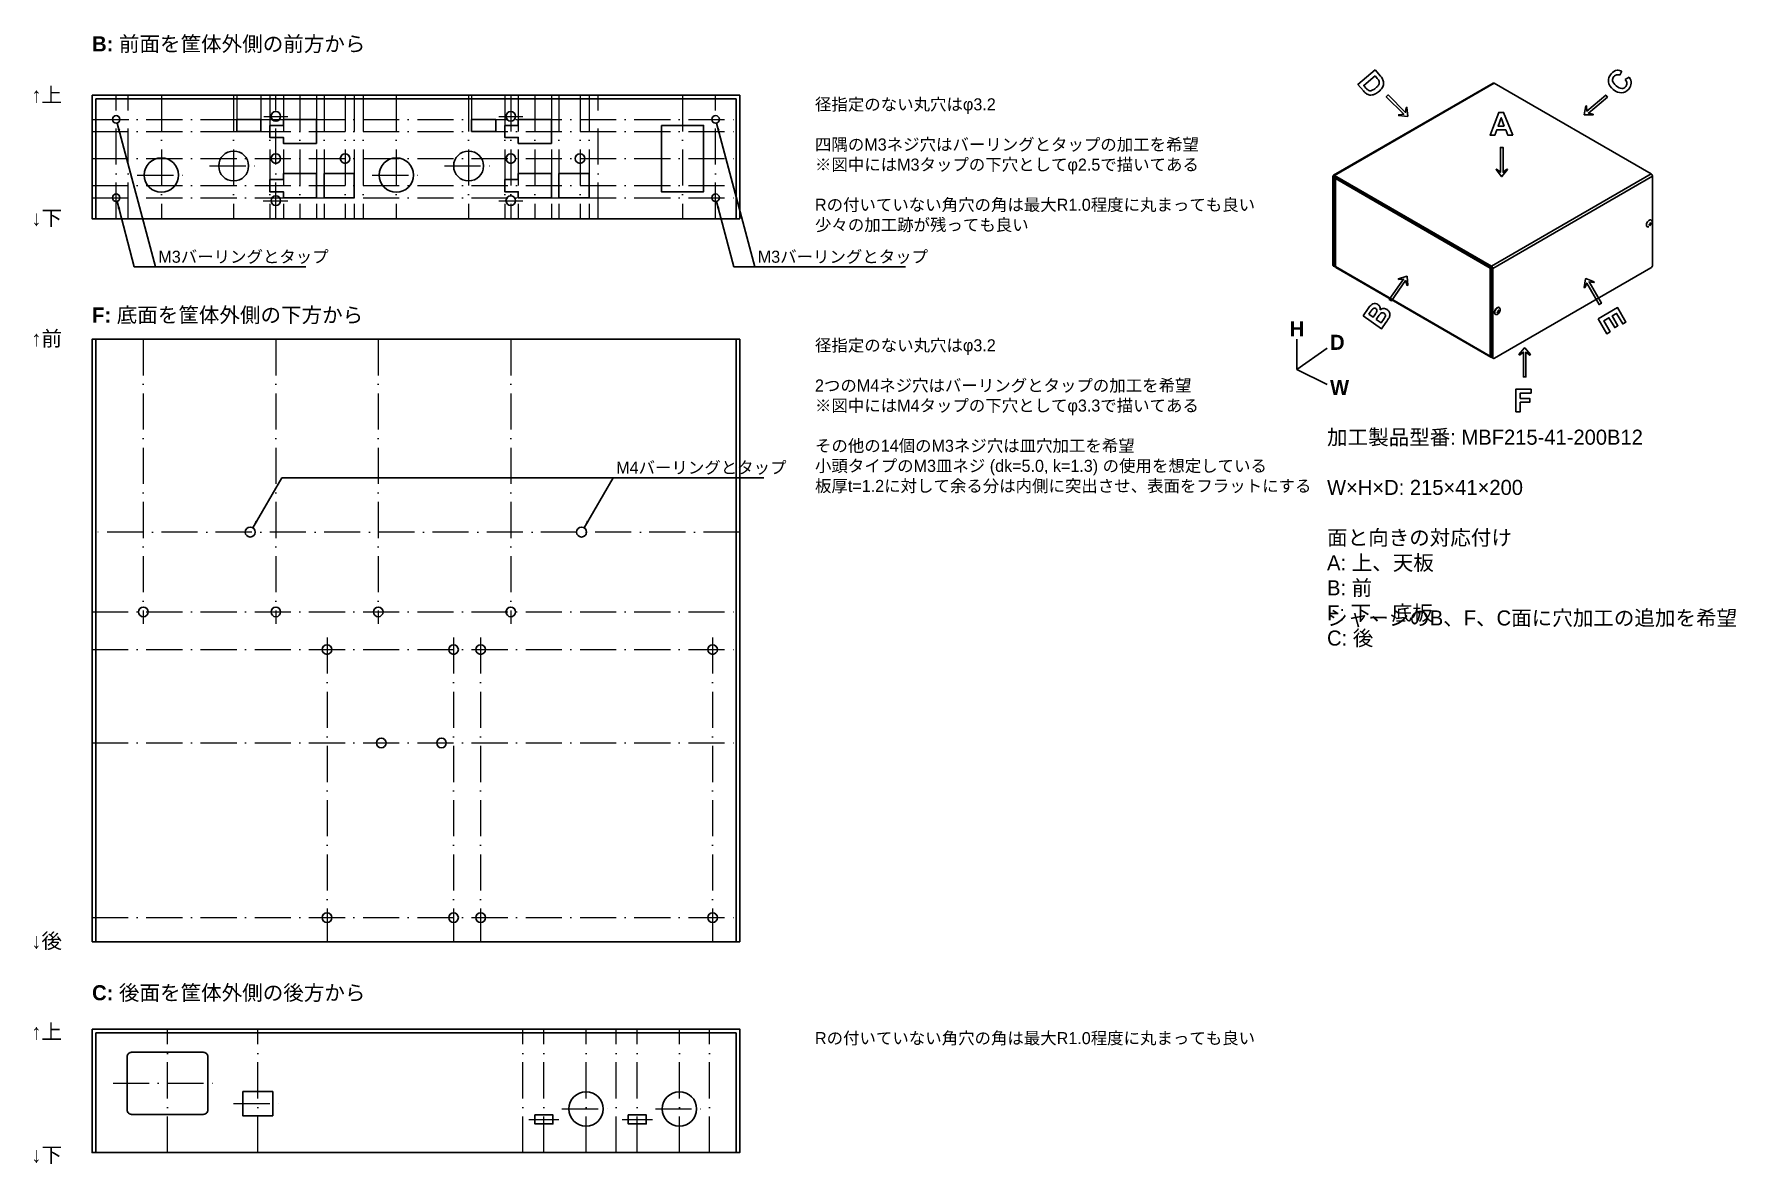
# Model space of a CAD drawing. Header units: millimetres. Extents: x 11 to 576, y 26 to 401.
import ezdxf

# ---------------------------------------------------------------- set-up
doc = ezdxf.new("R2010")
doc.units = ezdxf.units.MM
doc.linetypes.add('ACAD_ISO10W100', pattern=[18, 12, -2.95, 0.1, -2.95])
doc.layers.get('0').update_dxf_attribs({"lineweight": 25, "true_color": 0x000000})
doc.layers.add('auxiliary', color=7, linetype='ACAD_ISO10W100', lineweight=13, true_color=0x000000)
doc.layers.add('requests', color=7, linetype='Continuous', lineweight=13, true_color=0x000000)
doc.styles.get("Standard").update_dxf_attribs({"font": ''})
doc.styles.add('textstyle0', font='')
doc.styles.add('textstyle1', font='')
doc.styles.add('textstyle10', font='')
doc.styles.add('textstyle11', font='')
doc.styles.add('textstyle12', font='')
doc.styles.add('textstyle13', font='')
doc.styles.add('textstyle14', font='')
doc.styles.add('textstyle15', font='')
doc.styles.add('textstyle16', font='')
doc.styles.add('textstyle17', font='')
doc.styles.add('textstyle18', font='')
doc.styles.add('textstyle19', font='')
doc.styles.add('textstyle2', font='')
doc.styles.add('textstyle3', font='')
doc.styles.add('textstyle4', font='')
doc.styles.add('textstyle5', font='')
doc.styles.add('textstyle6', font='')
doc.styles.add('textstyle7', font='')
doc.styles.add('textstyle8', font='')
doc.styles.add('textstyle9', font='')
doc.styles.get('Standard').set_extended_font_data('txt')
doc.styles.get('textstyle0').set_extended_font_data('BIZ UDPゴシック')
doc.styles.get('textstyle1').set_extended_font_data('BIZ UDPゴシック')
doc.styles.get('textstyle10').set_extended_font_data('BIZ UDPゴシック')
doc.styles.get('textstyle11').set_extended_font_data('BIZ UDPゴシック')
doc.styles.get('textstyle12').set_extended_font_data('BIZ UDPゴシック', bold=True)
doc.styles.get('textstyle13').set_extended_font_data('BIZ UDPゴシック', bold=True)
doc.styles.get('textstyle14').set_extended_font_data('BIZ UDPゴシック', bold=True)
doc.styles.get('textstyle15').set_extended_font_data('BIZ UDPゴシック')
doc.styles.get('textstyle16').set_extended_font_data('BIZ UDPゴシック')
doc.styles.get('textstyle17').set_extended_font_data('BIZ UDPゴシック')
doc.styles.get('textstyle18').set_extended_font_data('BIZ UDPゴシック')
doc.styles.get('textstyle19').set_extended_font_data('BIZ UDPゴシック')
doc.styles.get('textstyle2').set_extended_font_data('BIZ UDPゴシック')
doc.styles.get('textstyle3').set_extended_font_data('BIZ UDPゴシック')
doc.styles.get('textstyle4').set_extended_font_data('BIZ UDPゴシック')
doc.styles.get('textstyle5').set_extended_font_data('BIZ UDPゴシック')
doc.styles.get('textstyle6').set_extended_font_data('BIZ UDPゴシック', bold=True)
doc.styles.get('textstyle7').set_extended_font_data('BIZ UDPゴシック', bold=True)
doc.styles.get('textstyle8').set_extended_font_data('BIZ UDPゴシック', bold=True)
doc.styles.get('textstyle9').set_extended_font_data('BIZ UDPゴシック')
doc.dimstyles.get("Standard").update_dxf_attribs({"dimtxt": 2.5, "dimasz": 2.5, "dimexe": 1.25, "dimexo": 0.625, "dimtad": 1, "dimtxsty": 'Standard', "dimcen": 2.5, "dimadec": 0, "dimazin": 0, "dimtfac": 1, "dimtmove": 0, "dimatfit": 3, "dimfxl": 1, "dimarcsym": 0})

msp = doc.modelspace()

# ---------------------------------------------------------------- linework, layer by layer
for p, q in [((31.2, 379.8), (243.8, 379.8)), ((31.2, 340), (31.2, 379.8)), ((243.8, 340), (243.8, 379.8)), ((31.2, 100), (31.2, 300)), ((243.8, 100), (243.8, 300)), ((430, 290), (430, 300)), ((430, 290), (440, 297)), ((430, 290), (440, 285)), ((31.2, 69.8), (243.8, 69.8)), ((31.2, 30), (31.2, 69.8)), ((243.8, 30), (243.8, 69.8))]:
    msp.add_line(p, q)
for points in [[(495.12, 385.08), (442.1, 354.44)], [(495.47, 385.02), (442.42, 354.41)], [(452.07, 382.45), (450.24, 384.63), (455.98, 389.44)], [(455.98, 387.47), (452.18, 384.28), (452.9, 383.41)], [(455.98, 389.44), (457.76, 387.33)], [(456.42, 386.95), (455.98, 387.47)], [(495.12, 385.08), (495.25, 385.08), (495.35, 385.08), (495.47, 385.02)], [(547.61, 354.92), (495.47, 385.02)], [(537.88, 389.01), (537.2, 387.63)], [(539, 386.19), (540.3, 387.01)], [(442.42, 354.41), (442.29, 354.47), (442.16, 354.47), (442.04, 354.41), (442.01, 354.28), (441.97, 354.12)], [(441.97, 354.12), (441.97, 324.63)], [(442.29, 353.93), (441.97, 354.12)], [(442.29, 353.93), (442.32, 354.03), (442.36, 354.06), (442.42, 354.03)], [(442.42, 354.03), (442.29, 353.93)], [(442.29, 324.5), (442.29, 353.93)], [(442.42, 354.41), (442.42, 354.03)], [(442.42, 354.41), (494.55, 324.31)], [(442.42, 354.03), (494.55, 323.96)], [(442.7, 353.9), (442.58, 353.74), (442.58, 353.58), (442.67, 353.46), (442.77, 353.33)], [(442.58, 353.65), (442.58, 324.37)], [(442.77, 353.33), (442.77, 353.46), (442.77, 353.55), (442.8, 353.68), (442.86, 353.77)], [(494.2, 294.4), (494.2, 323.61), (442.77, 353.33), (442.77, 324.12)], [(494.55, 324.31), (547.61, 354.92)], [(548.05, 354.12), (495, 323.55)], [(547.61, 354.92), (547.73, 354.82), (547.86, 354.66), (547.92, 354.5), (548.02, 354.31), (548.05, 354.12)], [(548.05, 354.12), (548.05, 324.63)], [(546.84, 337.36), (546.59, 337.3), (546.37, 337.3), (546.21, 337.39), (546.11, 337.55), (546.02, 337.77), (546.02, 338.06), (546.11, 338.34), (546.21, 338.69), (546.37, 338.98), (546.59, 339.23), (546.84, 339.42), (547.07, 339.58), (547.29, 339.65), (547.51, 339.61), (547.67, 339.49), (547.8, 339.36), (547.86, 339.11)], [(547.23, 338.66), (547.26, 338.5), (547.23, 338.47), (547.23, 338.41), (547.13, 338.28), (547.1, 338.22), (546.91, 338.12)], [(546.91, 337.96), (546.91, 337.96), (546.91, 338.12), (546.91, 338.12)], [(546.91, 338.03), (546.91, 337.96), (547.04, 337.96), (547.07, 337.96), (547.13, 337.96), (547.23, 337.93), (547.23, 337.9), (547.23, 337.77), (547.23, 337.77)], [(547.35, 337.87), (547.1, 338.25)], [(547.13, 338.25), (547.26, 338.06), (547.35, 337.87)], [(547.23, 338.66), (547.23, 338.66), (547.35, 338.73), (547.35, 338.73)], [(547.23, 338.44), (547.67, 338.41)], [(547.67, 338.41), (547.45, 338.41), (547.23, 338.41)], [(547.35, 337.87), (547.35, 337.87), (547.23, 337.77)], [(547.35, 338.73), (547.32, 338.69)], [(547.67, 338.53), (547.61, 338.5), (547.54, 338.47), (547.51, 338.47), (547.48, 338.5), (547.42, 338.6), (547.35, 338.73)], [(547.35, 337.87), (547.42, 338.03), (547.48, 338.12), (547.51, 338.22), (547.54, 338.28), (547.61, 338.31), (547.67, 338.41)], [(547.67, 338.53), (547.67, 338.53), (547.67, 338.41), (547.67, 338.41)], [(441.97, 324.63), (441.97, 324.53), (442.04, 324.37), (442.13, 324.31)], [(442.74, 324.12), (442.58, 324.12), (442.48, 324.12), (442.36, 324.18), (442.32, 324.31), (442.29, 324.5), (441.97, 324.63)], [(442.42, 324.15), (442.13, 324.31)], [(442.77, 324.12), (442.7, 324.18), (442.61, 324.22), (442.58, 324.31), (442.58, 324.37)], [(442.77, 324.12), (442.77, 323.99), (442.8, 323.87), (442.9, 323.8)], [(442.77, 324.12), (494.2, 294.4)], [(494.33, 294.12), (442.9, 323.8)], [(494.39, 324.02), (494.33, 323.93), (494.3, 323.8), (494.23, 323.74), (494.2, 323.61)], [(494.52, 323.8), (494.2, 323.61)], [(494.2, 323.61), (494.33, 323.58), (494.43, 323.58), (494.55, 323.58), (494.71, 323.58)], [(494.52, 323.8), (494.55, 323.83), (494.62, 323.87)], [(494.52, 323.8), (494.58, 323.8), (494.68, 323.83)], [(495, 323.55), (494.97, 323.68), (494.93, 323.87), (494.81, 324.06), (494.71, 324.18), (494.55, 324.31)], [(494.55, 323.96), (494.55, 324.31)], [(494.71, 323.74), (494.68, 323.8), (494.62, 323.87), (494.55, 323.96)], [(494.71, 294.24), (494.71, 323.74)], [(495, 323.55), (494.71, 323.74)], [(495, 294.05), (495, 323.55)], [(547.51, 323.74), (495.54, 293.74)], [(548.05, 324.63), (548.02, 324.44), (547.92, 324.22), (547.83, 324.02), (547.67, 323.87), (547.51, 323.74)], [(451.96, 307.77), (453.68, 310.23)], [(459.56, 305.56), (458.1, 303.48), (451.96, 307.77)], [(454.35, 309.01), (453.85, 308.3)], [(453.85, 308.3), (455.27, 307.3), (455.84, 308.12)], [(456.99, 307.59), (456.29, 306.59)], [(456.29, 306.59), (457.93, 305.44), (458.74, 306.59)], [(495.82, 308.31), (495.66, 308.44), (495.57, 308.63), (495.54, 308.91), (495.57, 309.17), (495.66, 309.48), (495.82, 309.77), (496.01, 310.09), (496.24, 310.31), (496.46, 310.47), (496.68, 310.59), (496.9, 310.63), (497.09, 310.53)], [(496.46, 308.25), (496.24, 308.18), (496.01, 308.21), (495.85, 308.31), (495.7, 308.5), (495.66, 308.72), (495.66, 308.98), (495.7, 309.29), (495.82, 309.58), (496.01, 309.9), (496.2, 310.15), (496.46, 310.34), (496.68, 310.5), (496.9, 310.53), (497.09, 310.53), (497.28, 310.44), (497.41, 310.25), (497.44, 310.02)], [(495.92, 308.25), (495.82, 308.31)], [(497.44, 310.02), (497.44, 309.67), (497.38, 309.29), (497.25, 308.98), (497.03, 308.69), (496.77, 308.44), (496.46, 308.25)], [(496.84, 309.55), (496.84, 309.45), (496.84, 309.36), (496.84, 309.29), (496.77, 309.2), (496.68, 309.13), (496.52, 309.01)], [(496.52, 308.88), (496.52, 308.88), (496.52, 309.01), (496.52, 309.01)], [(496.52, 308.91), (496.52, 308.88), (496.65, 308.91), (496.68, 308.91), (496.77, 308.91), (496.81, 308.88), (496.84, 308.82), (496.84, 308.72)], [(496.65, 309.1), (496.71, 308.94), (496.81, 308.88)], [(496.71, 309.17), (496.84, 308.94), (497, 308.78)], [(496.97, 308.75), (496.71, 309.13)], [(496.84, 309.55), (496.84, 309.58), (496.97, 309.67), (497, 309.64)], [(497.16, 309.39), (497, 309.45), (496.84, 309.45)], [(497.28, 309.29), (497.06, 309.32), (496.84, 309.32), (497.28, 309.32)], [(497, 308.78), (496.97, 308.75), (496.84, 308.69)], [(496.84, 308.69), (496.84, 308.72)], [(497, 309.64), (496.97, 309.64)], [(497.28, 309.48), (497.22, 309.39), (497.19, 309.39), (497.16, 309.39), (497.06, 309.45), (497.03, 309.48), (497, 309.64)], [(497, 308.78), (497.03, 308.94), (497.06, 309.01), (497.16, 309.13), (497.19, 309.17), (497.22, 309.26), (497.28, 309.29)], [(497.19, 310.5), (497.09, 310.53)], [(497.28, 309.48), (497.28, 309.48), (497.28, 309.32), (497.28, 309.29)], [(494.68, 294.31), (494.55, 294.31), (494.43, 294.31), (494.33, 294.34), (494.2, 294.4)], [(494.68, 294.15), (494.52, 294.08), (494.39, 294.08), (494.3, 294.15), (494.23, 294.28), (494.2, 294.4)], [(494.68, 294.15), (494.68, 294.31)], [(494.68, 294.15), (494.71, 294.12)], [(495.54, 293.74), (495.35, 293.67), (495.25, 293.67), (495.12, 293.74), (495.06, 293.86), (495, 294.05), (494.71, 294.24), (494.71, 294.08), (494.74, 293.96), (494.87, 293.89)], [(494.87, 293.89), (495.16, 293.7)]]:
    msp.add_lwpolyline(points)
at = {"flags": 128}
for points in [[(30, 381), (245, 381), (245, 340), (30, 340)], [(78, 373), (86, 373), (86, 369), (78, 369)], [(156, 373), (164, 373), (164, 369), (156, 369)], [(219, 371), (233, 371), (233, 349), (219, 349)], [(107, 355), (117, 355), (117, 347), (107, 347)], [(185, 355), (195, 355), (195, 347), (185, 347)], [(30, 100), (245, 100), (245, 300), (30, 300)], [(30, 71), (245, 71), (245, 30), (30, 30)], [(80, 50.25), (90, 50.25), (90, 42.25), (80, 42.25)], [(177, 42.5), (183, 42.5), (183, 39.5), (177, 39.5)], [(208, 42.5), (214, 42.5), (214, 39.5), (208, 39.5)]]:
    msp.add_lwpolyline(points, close=True, dxfattribs=at)
for points in [[(466.25, 376.97), (466.49, 376.97), (466.8, 374.03), (466.74, 373.97), (463.8, 374.27), (463.8, 374.52), (465.45, 374.7), (459.63, 380.52), (460.24, 381.13), (466.06, 375.32)], [(528.4, 374.77), (528.38, 374.53), (525.42, 374.48), (525.37, 374.55), (525.93, 377.45), (526.17, 377.43), (526.21, 375.76), (532.51, 381.05), (533.07, 380.39), (526.77, 375.1)], [(89, 371), (93.5, 371), (93.5, 373), (104.5, 373), (104.5, 365), (93.5, 365), (93.5, 367), (89, 367), (89, 371), (89, 371)], [(167, 371), (171.5, 371), (171.5, 373), (182.5, 373), (182.5, 365), (171.5, 365), (171.5, 367), (167, 367), (167, 371), (167, 371)], [(501.63, 367.81), (499.98, 367.81), (499.33, 369.51), (496.33, 369.51), (495.71, 367.81), (494.11, 367.81), (497.03, 375.3), (498.63, 375.3)], [(498.84, 370.77), (497.81, 373.55), (496.8, 370.77)], [(499.74, 356.5), (499.92, 356.33), (498.05, 354.03), (497.97, 354.03), (496.11, 356.33), (496.28, 356.5), (497.58, 355.46), (497.58, 363.69), (498.44, 363.69), (498.44, 355.46)], [(89, 353), (93.5, 353), (93.5, 355), (104.5, 355), (104.5, 347), (93.5, 347), (93.5, 349), (89, 349), (89, 353), (89, 353)], [(167, 353), (171.5, 353), (171.5, 355), (182.5, 355), (182.5, 347), (171.5, 347), (171.5, 349), (167, 349), (167, 353), (167, 353)], [(463.73, 319.88), (463.69, 320.12), (466.53, 320.93), (466.6, 320.88), (466.81, 317.93), (466.57, 317.89), (466.1, 319.49), (461.38, 312.75), (460.67, 313.25), (465.39, 319.98)], [(525.62, 317.11), (525.38, 317.18), (525.84, 320.1), (525.92, 320.14), (528.68, 319.08), (528.62, 318.85), (526.97, 319.1), (531.08, 311.97), (530.33, 311.54), (526.22, 318.66)], [(529.99, 306.79), (536.47, 310.55), (539.25, 305.74), (538.16, 305.11), (536.13, 308.61), (534.69, 307.77), (536.58, 304.52), (535.49, 303.89), (533.6, 307.14), (531.84, 306.12), (533.94, 302.5), (532.84, 301.86)], [(503.87, 294.72), (503.7, 294.9), (505.56, 297.19), (505.65, 297.19), (507.51, 294.9), (507.33, 294.72), (506.04, 295.76), (506.04, 287.53), (505.17, 287.53), (505.17, 295.76)], [(502.63, 275.92), (502.63, 283.42), (507.76, 283.42), (507.76, 282.15), (504.14, 282.15), (504.14, 280.38), (507.27, 280.38), (507.27, 279.11), (504.14, 279.11), (504.14, 275.92)]]:
    msp.add_lwpolyline(points, close=True)
msp.add_lwpolyline([(43.1, 63.3), (66.9, 63.3, -0.414214), (68.4, 61.8), (68.4, 44.2, -0.414214), (66.9, 42.7), (43.1, 42.7, -0.414214), (41.6, 44.2), (41.6, 61.8, -0.414214), (43.1, 63.3)], format="xyb", dxfattribs=at)
for centre, radius in [((38, 373), 1.25), ((91, 374), 1.6), ((169, 374), 1.6), ((237, 373), 1.25), ((77, 357.53), 4.96), ((155, 357.53), 4.96), ((53, 354.5), 5.7), ((91, 360), 1.6), ((114, 360), 1.6), ((131, 354.5), 5.7), ((169, 360), 1.6), ((192, 360), 1.6), ((38, 347), 1.25), ((91, 346), 1.6), ((169, 346), 1.6), ((237, 347), 1.25), ((82.5, 236), 1.65), ((192.5, 236), 1.65), ((47, 209.5), 1.6), ((91, 209.5), 1.6), ((125, 209.5), 1.6), ((169, 209.5), 1.6), ((108, 197), 1.6), ((150, 197), 1.6), ((159, 197), 1.6), ((236, 197), 1.6), ((126, 166), 1.6), ((146, 166), 1.6), ((108, 108), 1.6), ((150, 108), 1.6), ((159, 108), 1.6), ((236, 108), 1.6), ((194, 44.5), 5.7), ((225, 44.5), 5.7)]:
    msp.add_circle(centre, radius)
for points in [[(456.14, 383.42), (456.58, 383.79), (456.89, 384.12), (457.06, 384.39)], [(457.16, 385.95), (457.06, 386.14), (456.81, 386.48), (456.42, 386.95)], [(457.06, 384.39), (457.23, 384.67), (457.33, 384.94), (457.34, 385.19)], [(457.34, 385.19), (457.36, 385.44), (457.3, 385.7), (457.16, 385.95)], [(457.76, 387.33), (458.16, 386.85), (458.43, 386.45), (458.56, 386.14)], [(458.76, 384.83), (458.71, 384.38), (458.55, 383.94), (458.29, 383.5)], [(458.56, 386.14), (458.75, 385.72), (458.81, 385.29), (458.76, 384.83)], [(533.44, 385.51), (533.32, 386.45), (533.6, 387.32), (534.28, 388.12)], [(535.04, 382.9), (534.09, 383.71), (533.55, 384.57), (533.44, 385.51)], [(534.28, 388.12), (534.87, 388.82), (535.55, 389.22), (536.33, 389.31)], [(535.22, 387.23), (534.86, 386.81), (534.72, 386.33), (534.81, 385.81)], [(534.81, 385.81), (534.89, 385.29), (535.27, 384.74), (535.96, 384.17)], [(536.13, 387.8), (535.78, 387.73), (535.48, 387.54), (535.22, 387.23)], [(537.2, 387.63), (536.84, 387.82), (536.49, 387.87), (536.13, 387.8)], [(536.33, 389.31), (536.8, 389.37), (537.32, 389.27), (537.88, 389.01)], [(539.53, 384.93), (539.52, 385.32), (539.34, 385.74), (539, 386.19)], [(539.15, 383.89), (539.41, 384.2), (539.54, 384.55), (539.53, 384.93)], [(540.98, 384.98), (540.94, 384.32), (540.67, 383.69), (540.15, 383.07)], [(540.3, 387.01), (540.78, 386.31), (541.01, 385.63), (540.98, 384.98)], [(453.05, 381.52), (452.76, 381.71), (452.43, 382.02), (452.07, 382.45)], [(452.9, 383.41), (453.18, 383.09), (453.39, 382.87), (453.55, 382.76)], [(454.19, 381.09), (453.83, 381.13), (453.45, 381.27), (453.05, 381.52)], [(453.55, 382.76), (453.75, 382.61), (453.96, 382.52), (454.18, 382.49)], [(454.18, 382.49), (454.39, 382.46), (454.66, 382.52), (454.99, 382.65)], [(455.72, 381.33), (455.18, 381.12), (454.67, 381.04), (454.19, 381.09)], [(454.99, 382.65), (455.31, 382.79), (455.69, 383.05), (456.14, 383.42)], [(457.09, 382.18), (456.62, 381.78), (456.16, 381.5), (455.72, 381.33)], [(458.29, 383.5), (458.03, 383.07), (457.63, 382.63), (457.09, 382.18)], [(537.8, 381.85), (536.86, 381.79), (535.94, 382.15), (535.04, 382.9)], [(535.96, 384.17), (536.68, 383.56), (537.31, 383.26), (537.84, 383.26)], [(540.15, 383.07), (539.51, 382.31), (538.73, 381.9), (537.8, 381.85)], [(537.84, 383.26), (538.36, 383.26), (538.8, 383.47), (539.15, 383.89)], [(453.68, 310.23), (454.02, 310.71), (454.29, 311.06), (454.5, 311.27)], [(454.5, 311.27), (454.71, 311.48), (454.94, 311.63), (455.2, 311.73)], [(455.2, 311.73), (455.46, 311.83), (455.74, 311.87), (456.05, 311.84)], [(456.05, 311.84), (456.35, 311.82), (456.63, 311.72), (456.89, 311.53)], [(456.89, 311.53), (457.18, 311.33), (457.39, 311.07), (457.52, 310.74)], [(455.11, 310.05), (455.01, 309.94), (454.76, 309.59), (454.35, 309.01)], [(455.65, 310.36), (455.46, 310.35), (455.28, 310.24), (455.11, 310.05)], [(456.23, 310.2), (456.04, 310.33), (455.85, 310.39), (455.65, 310.36)], [(455.84, 308.12), (456.18, 308.6), (456.38, 308.9), (456.45, 309.03)], [(456.58, 309.68), (456.54, 309.89), (456.42, 310.06), (456.23, 310.2)], [(456.45, 309.03), (456.57, 309.26), (456.61, 309.48), (456.58, 309.68)], [(457.85, 308.62), (457.67, 308.5), (457.39, 308.15), (456.99, 307.59)], [(457.52, 310.74), (457.65, 310.42), (457.69, 310.09), (457.62, 309.74)], [(457.62, 309.74), (457.99, 310.03), (458.38, 310.19), (458.78, 310.21)], [(458.4, 308.82), (458.21, 308.82), (458.03, 308.75), (457.85, 308.62)], [(458.96, 308.62), (458.78, 308.75), (458.59, 308.82), (458.4, 308.82)], [(458.74, 306.59), (459.05, 307.03), (459.23, 307.32), (459.29, 307.46)], [(458.78, 310.21), (459.19, 310.23), (459.56, 310.11), (459.92, 309.86)], [(459.36, 308.08), (459.31, 308.29), (459.18, 308.47), (458.96, 308.62)], [(459.29, 307.46), (459.39, 307.67), (459.41, 307.88), (459.36, 308.08)], [(460.57, 307.09), (460.44, 306.87), (460.11, 306.36), (459.56, 305.56)], [(459.92, 309.86), (460.2, 309.67), (460.42, 309.41), (460.6, 309.09)], [(460.86, 308.12), (460.86, 307.79), (460.76, 307.44), (460.57, 307.09)], [(460.6, 309.09), (460.77, 308.78), (460.86, 308.46), (460.86, 308.12)]]:
    msp.add_open_spline(points, degree=3)
at = {"layer": 'auxiliary'}
for p, q in [((38, 340), (38, 381)), ((42, 340), (42, 381)), ((53, 381), (53, 340)), ((77, 381), (77, 340)), ((78, 381), (78, 367)), ((86, 381), (86, 367)), ((89, 381), (89, 340)), ((91, 340), (91, 381)), ((93.5, 381), (93.5, 340)), ((99, 381), (99, 340)), ((104.5, 381), (104.5, 340)), ((107, 381), (107, 340)), ((114, 381), (114, 340)), ((117, 381), (117, 340)), ((120, 381), (120, 340)), ((131, 381), (131, 340)), ((155, 381), (155, 340)), ((156, 381), (156, 367)), ((167, 381), (167, 340)), ((169, 381), (169, 340)), ((171.5, 381), (171.5, 340)), ((177, 381), (177, 340)), ((182.5, 381), (182.5, 340)), ((185, 381), (185, 340)), ((192, 381), (192, 340)), ((195, 381), (195, 340)), ((198, 340), (198, 381)), ((226, 381), (226, 340)), ((237, 340), (237, 381)), ((30, 373), (245, 373)), ((87, 374), (95, 374)), ((165, 374), (173, 374)), ((30, 369), (245, 369)), ((30, 360), (245, 360)), ((69, 357.53), (85, 357.53)), ((147, 357.53), (163, 357.53)), ((30, 351), (245, 351)), ((45, 354.5), (61, 354.5)), ((123, 354.5), (139, 354.5)), ((30, 347), (245, 347)), ((86.75, 346), (95, 346)), ((165, 346), (173, 346)), ((47, 300), (47, 205.5)), ((91, 300), (91, 205.5)), ((125, 300), (125, 205.5)), ((169, 300), (169, 205.5)), ((245, 236), (30, 236)), ((30, 209.5), (245, 209.5)), ((108, 201), (108, 100)), ((150, 201), (150, 100)), ((159, 201), (159, 100)), ((236, 201), (236, 100)), ((30, 197), (245, 197)), ((30, 166), (245, 166)), ((30, 108), (245, 108)), ((55, 30), (55, 71)), ((85, 30), (85, 71)), ((173, 30), (173, 71)), ((180, 30), (180, 71)), ((194, 30), (194, 71)), ((204, 30), (204, 71)), ((211, 30), (211, 71)), ((225, 30), (225, 71)), ((235, 30), (235, 71)), ((37, 53), (73, 53)), ((77, 46.25), (93, 46.25)), ((175, 41), (185, 41)), ((186, 44.5), (202, 44.5)), ((206, 41), (216, 41)), ((217, 44.5), (233, 44.5))]:
    msp.add_line(p, q, dxfattribs=at)

# ---------------------------------------------------------------- texts
at = {"char_height": 5}
for s, insert, attachment_point, style in [('B: 前面を筐体外側の前方から', (30, 395), 7, 'textstyle12'), ('↑上', (20, 381), 6, 'textstyle5'), ('↓下', (20, 340), 6, 'textstyle2'), ('F: 底面を筐体外側の下方から', (30, 305), 7, 'textstyle14'), ('H', (430, 301), 8, 'textstyle7'), ('↑前', (20, 300), 6, 'textstyle4'), ('D', (441, 299), 4, 'textstyle8'), ('W', (441, 284), 4, 'textstyle6'), ('加工製品型番: MBF215-41-200B12\\P\\PW×H×D: 215×41×200\\P\\P面と向きの対応付け\\PA: 上、天板\\PB: 前\\PF: 下、底板\\PC: 後', (440, 270), 1, 'textstyle11'), ('↓後', (20, 100), 6, 'textstyle1'), ('C: 後面を筐体外側の後方から', (30, 80), 7, 'textstyle13'), ('↑上', (20, 70), 6, 'textstyle0'), ('↓下', (20, 29), 6, 'textstyle3')]:
    msp.add_mtext(s, dxfattribs=dict(at, insert=insert, attachment_point=attachment_point, style=style))
at = {"layer": 'requests'}
for s, insert, char_height, attachment_point, style in [('径指定のない丸穴はφ3.2\\P\\P四隅のM3ネジ穴はバーリングとタップの加工を希望\\P※図中にはM3タップの下穴としてφ2.5で描いてある\\P\\PRの付いていない角穴の角は最大R1.0程度に丸まっても良い\\P少々の加工跡が残っても良い', (270, 380), 4, 1, 'textstyle19'), ('M3バーリングとタップ', (52, 325), 4, 7, 'textstyle9'), ('M3バーリングとタップ', (251, 325), 4, 7, 'textstyle10'), ('径指定のない丸穴はφ3.2\\P\\P2つのM4ネジ穴はバーリングとタップの加工を希望\\P※図中にはM4タップの下穴としてφ3.3で描いてある\\P\\Pその他の14個のM3ネジ穴は皿穴加工を希望\\P小頭タイプのM3皿ネジ (dk=5.0, k=1.3) の使用を想定している\\P板厚t=1.2に対して余る分は内側に突出させ、表面をフラットにする', (270, 300), 4, 1, 'textstyle16'), ('M4バーリングとタップ', (204, 255), 4, 7, 'textstyle17'), ('シャーシのB、F、C面に穴加工の追加を希望', (440, 210), 5, 1, 'textstyle15'), ('Rの付いていない角穴の角は最大R1.0程度に丸まっても良い', (270, 70), 4, 1, 'textstyle18')]:
    msp.add_mtext(s, dxfattribs=dict(at, insert=insert, char_height=char_height, attachment_point=attachment_point, style=style))

# ---------------------------------------------------------------- leaders
for points in [[(38.32, 371.79), (51, 324)], [(237.32, 371.79), (250, 324)], [(38.32, 345.79), (44, 324), (101, 324)], [(237.32, 345.79), (243, 324), (300, 324)], [(83.32, 237.43), (93, 254), (253, 254), (253, 254)], [(193.32, 237.43), (203, 254)]]:
    msp.add_leader(points, dimstyle='Standard', override={"dimscale": 1}, dxfattribs=at)

doc.saveas('drawing.dxf')
